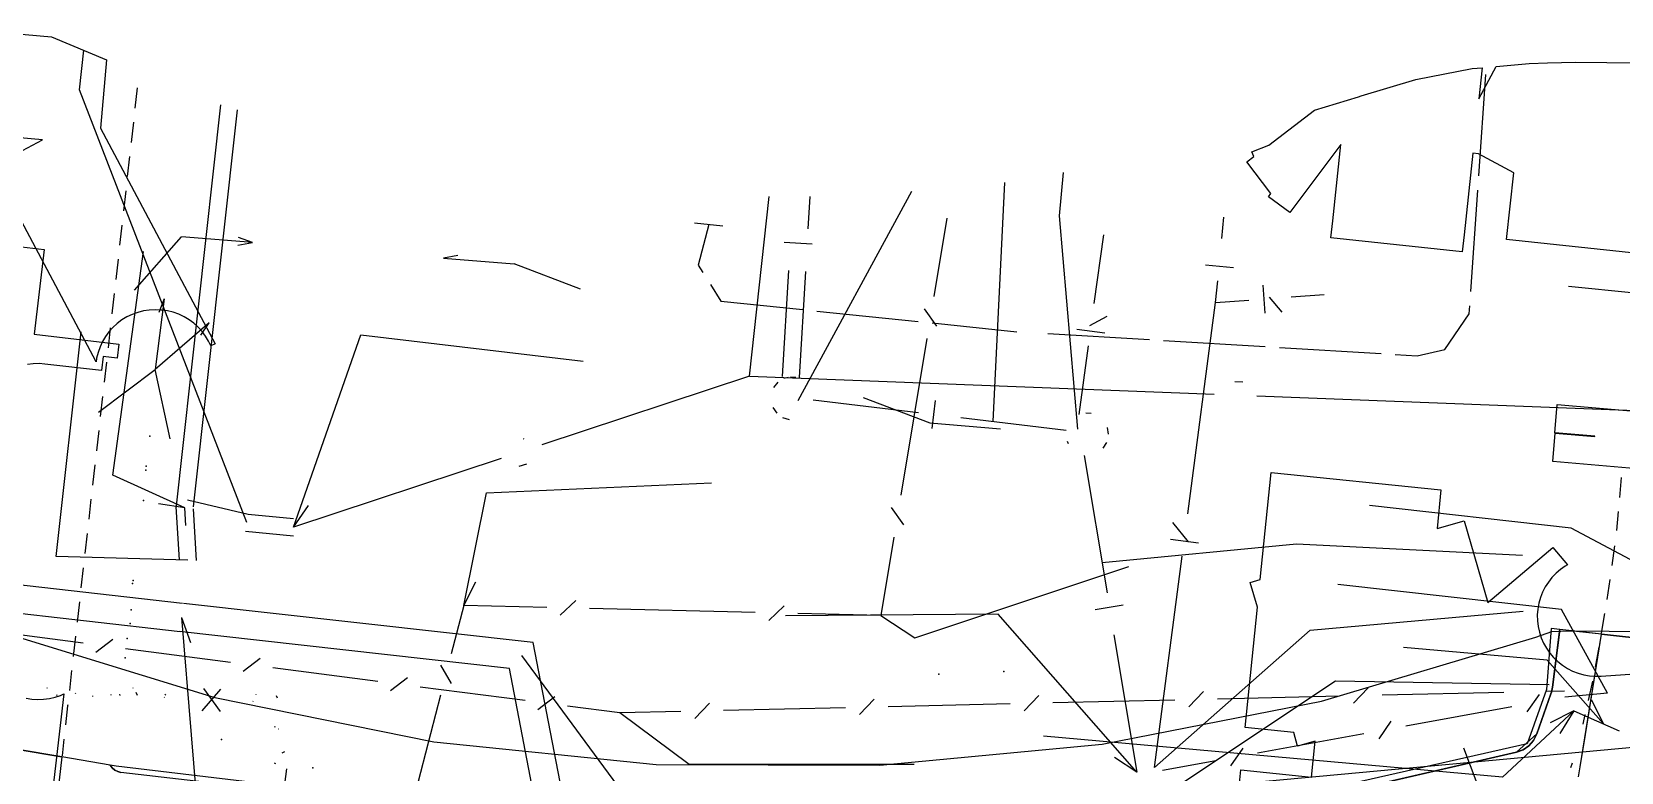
# Model space of a CAD drawing. Header units: metres. Extents: x -3782 to -2031, y 18790 to 19846.
# Drawn here: x -2442 to -2386.2, y 18834.8 to 18860.8 of the extents above; entities that cross this region are included whole.
import ezdxf

# ---------------------------------------------------------------- set-up
doc = ezdxf.new("R2010")
doc.units = ezdxf.units.M
for name, color, linetype in [('BOUNDARY', 7, 'Continuous'), ('CURB', 7, 'Continuous'), ('ELECTR_CABLE', 7, 'Continuous'), ('ELECTR_CABLE_COMM', 7, 'Continuous'), ('GRASS', 7, 'Continuous'), ('GROUND', 7, 'Continuous'), ('HEAT', 7, 'Continuous'), ('OVERHEAD_POWER_LINE', 7, 'Continuous'), ('ROAD', 7, 'Continuous'), ('SEWER', 7, 'Continuous'), ('SIDEWALK_PATH', 7, 'Continuous'), ('TREE', 7, 'Continuous'), ('WATER_PIPELINE', 7, 'Continuous')]:
    doc.layers.add(name, color=color, linetype=linetype)

msp = doc.modelspace()

# ---------------------------------------------------------------- linework, layer by layer
at = {"layer": 'BOUNDARY'}
msp.add_lwpolyline([(-2443.112, 18839.721), (-2435.602, 18837.413), (-2427.901, 18835.853), (-2420.085, 18835.056), (-2412.229, 18835.03), (-2404.407, 18835.774), (-2396.697, 18837.282), (-2389.171, 18839.539), (-2388.606, 18839.74), (-2387.957, 18839.766), (-2381.13, 18839.705), (-2373.023, 18840.46), (-2365.034, 18842.036), (-2362.686, 18842.625), (-2356.689, 18844.38), (-2350.847, 18846.598), (-2347.844, 18847.874), (-2347.853, 18847.894), (-2342.15, 18850.341), (-2334.767, 18854.483), (-2327.863, 18859.381)], dxfattribs=at)
at = {"layer": 'CURB'}
for points in [[(-2438.332, 18858.861), (-2438.412, 18858.152)], [(-2438.467, 18857.655), (-2438.546, 18856.946)], [(-2438.602, 18856.449), (-2438.681, 18855.74)], [(-2438.737, 18855.244), (-2438.816, 18854.535)], [(-2438.884, 18853.927), (-2438.951, 18853.329)], [(-2438.872, 18854.038), (-2438.884, 18853.927)], [(-2439.007, 18852.832), (-2439.087, 18852.124)], [(-2439.143, 18851.627), (-2439.223, 18850.918)], [(-2439.279, 18850.421), (-2439.359, 18849.712)], [(-2439.415, 18849.215), (-2439.495, 18848.507)], [(-2439.551, 18848.01), (-2439.631, 18847.301)], [(-2439.687, 18846.804), (-2439.767, 18846.096)], [(-2439.823, 18845.599), (-2439.903, 18844.89)], [(-2386.212, 18844.454), (-2386.151, 18845.158)], [(-2439.959, 18844.393), (-2440.039, 18843.684)], [(-2386.314, 18843.289), (-2386.256, 18843.956)], [(-2440.095, 18843.188), (-2440.175, 18842.479)], [(-2386.489, 18842.057), (-2386.39, 18842.757)], [(-2440.231, 18841.982), (-2440.31, 18841.273)], [(-2386.659, 18840.863), (-2386.559, 18841.562)], [(-2440.366, 18840.776), (-2440.446, 18840.068)], [(-2386.859, 18839.673), (-2386.736, 18840.369)], [(-2440.502, 18839.571), (-2440.582, 18838.862)], [(-2388.586, 18837.775), (-2388.326, 18839.815)], [(-2387.069, 18838.485), (-2386.946, 18839.181)], [(-2440.638, 18838.365), (-2440.718, 18837.657)], [(-2387.317, 18837.304), (-2387.16, 18837.99)], [(-2440.774, 18837.16), (-2440.779, 18837.119)], [(-2389.134, 18836.133), (-2388.638, 18837.547)], [(-2440.779, 18837.119), (-2440.854, 18836.451)], [(-2387.506, 18836.472), (-2387.428, 18836.817)], [(-2389.852, 18835.49), (-2389.134, 18836.133)], [(-2440.91, 18835.954), (-2440.977, 18835.361)], [(-2406.605, 18831.62), (-2389.852, 18835.49)], [(-2387.939, 18834.958), (-2387.88, 18835.119)]]:
    msp.add_lwpolyline(points, dxfattribs=at)
at = {"layer": 'ELECTR_CABLE'}
for points in [[(-2443.338, 18860.838), (-2441.345, 18860.662), (-2439.409, 18859.852), (-2439.621, 18857.448), (-2435.591, 18849.864), (-2435.741, 18849.784), (-2435.822, 18849.953), (-2435.928, 18850.129), (-2436.052, 18850.294), (-2436.191, 18850.446), (-2436.344, 18850.584), (-2436.51, 18850.706), (-2436.687, 18850.811), (-2436.874, 18850.898), (-2437.068, 18850.967), (-2437.269, 18851.016), (-2437.473, 18851.045), (-2437.482, 18851.046), (-2437.492, 18851.047), (-2437.496, 18851.047), (-2437.501, 18851.048), (-2437.697, 18851.057), (-2437.697, 18851.057), (-2437.697, 18851.057), (-2437.707, 18851.057), (-2437.913, 18851.046), (-2438.116, 18851.015), (-2438.316, 18850.964), (-2438.51, 18850.894), (-2438.696, 18850.805), (-2438.872, 18850.698), (-2439.037, 18850.574), (-2439.189, 18850.435), (-2439.327, 18850.282), (-2439.449, 18850.116), (-2439.554, 18849.939), (-2439.641, 18849.752), (-2439.71, 18849.558), (-2439.759, 18849.358), (-2439.779, 18849.221), (-2443.431, 18856.094), (-2441.665, 18857.033), (-2443.657, 18857.208)], [(-2391.174, 18855.767), (-2390.926, 18859.336)], [(-2391.457, 18851.698), (-2391.209, 18855.268)], [(-2418.739, 18854.112), (-2417.745, 18854.006)], [(-2418.242, 18854.059), (-2418.611, 18852.629)], [(-2418.611, 18852.629), (-2418.445, 18852.364)], [(-2418.18, 18851.94), (-2417.817, 18851.36)], [(-2383.361, 18851.408), (-2388.021, 18851.879)], [(-2417.817, 18851.36), (-2414.939, 18851.063)], [(-2391.511, 18850.917), (-2391.491, 18851.199)], [(-2414.441, 18851.012), (-2410.882, 18850.645)], [(-2410.384, 18850.593), (-2407.406, 18850.286)], [(-2392.363, 18849.656), (-2391.511, 18850.917)], [(-2406.324, 18850.221), (-2402.752, 18850.005)], [(-2402.253, 18849.975), (-2398.681, 18849.76)], [(-2398.182, 18849.73), (-2394.61, 18849.514)], [(-2394.111, 18849.484), (-2393.342, 18849.438)], [(-2393.342, 18849.438), (-2392.363, 18849.656)], [(-2388.763, 18838.727), (-2393.817, 18839.177)], [(-2386.786, 18836.487), (-2388.763, 18838.727)], [(-2441.511, 18837.772), (-2441.497, 18837.742)], [(-2438.479, 18837.749), (-2438.477, 18837.75)], [(-2435.405, 18837.703), (-2436.063, 18836.949)], [(-2436.005, 18837.729), (-2435.413, 18836.922)], [(-2441.155, 18837.507), (-2441.169, 18837.475)], [(-2440.497, 18837.561), (-2440.491, 18837.575)], [(-2439.9, 18837.471), (-2439.909, 18837.45)], [(-2439.251, 18837.503), (-2439.245, 18837.517)], [(-2438.957, 18837.528), (-2438.939, 18837.489)], [(-2438.381, 18837.599), (-2438.334, 18837.499)], [(-2437.381, 18837.417), (-2437.375, 18837.432)], [(-2437.346, 18837.5), (-2437.332, 18837.531)], [(-2434.264, 18837.274), (-2434.258, 18837.288)], [(-2434.152, 18837.512), (-2434.147, 18837.52)], [(-2433.451, 18837.489), (-2433.408, 18837.4)], [(-2386.786, 18836.487), (-2387.194, 18837.327)], [(-2387.83, 18836.949), (-2390.336, 18834.614)], [(-2387.83, 18836.949), (-2388.659, 18836.519)], [(-2387.83, 18836.949), (-2388.318, 18836.153)], [(-2387.83, 18836.949), (-2386.234, 18836.242)], [(-2433.477, 18836.368), (-2433.511, 18836.385)], [(-2433.363, 18836.318), (-2433.35, 18836.312)], [(-2390.336, 18834.614), (-2406.477, 18836.05)], [(-2433.161, 18835.501), (-2433.252, 18835.46)], [(-2390.362, 18832.091), (-2391.703, 18835.637)], [(-2433.455, 18835.078), (-2433.502, 18835.099)]]:
    msp.add_lwpolyline(points, dxfattribs=at)
at = {"layer": 'ELECTR_CABLE_COMM'}
for points in [[(-2409.876, 18854.277), (-2410.332, 18851.522)], [(-2410.673, 18851.087), (-2410.237, 18850.477)], [(-2410.578, 18850.042), (-2411.49, 18844.531)], [(-2426.049, 18844.618), (-2418.149, 18844.966)], [(-2426.855, 18840.654), (-2426.049, 18844.618)], [(-2411.831, 18844.096), (-2411.395, 18843.487)], [(-2411.735, 18843.052), (-2412.192, 18840.296)], [(-2410.992, 18839.514), (-2403.478, 18842.02)], [(-2426.855, 18840.654), (-2426.431, 18841.486)], [(-2388.266, 18840.509), (-2396.131, 18841.395)], [(-2426.855, 18840.654), (-2427.294, 18838.953)], [(-2423.939, 18840.583), (-2426.855, 18840.654)], [(-2422.918, 18840.823), (-2423.46, 18840.306)], [(-2416.607, 18840.404), (-2422.439, 18840.546)], [(-2415.586, 18840.644), (-2416.129, 18840.127)], [(-2386.646, 18837.563), (-2388.266, 18840.509)], [(-2412.192, 18840.296), (-2415.108, 18840.367)], [(-2412.192, 18840.296), (-2410.992, 18839.514)], [(-2443.924, 18839.818), (-2440.233, 18839.337)], [(-2439.786, 18839.012), (-2439.192, 18839.469)], [(-2438.745, 18839.144), (-2435.054, 18838.663)], [(-2434.607, 18838.338), (-2434.013, 18838.795)], [(-2433.566, 18838.47), (-2429.875, 18837.989)], [(-2427.672, 18838.55), (-2427.292, 18837.904)], [(-2429.428, 18837.664), (-2428.834, 18838.121)], [(-2428.387, 18837.796), (-2424.696, 18837.316)], [(-2395.582, 18837.217), (-2395.065, 18837.76)], [(-2427.67, 18837.501), (-2428.549, 18834.099)], [(-2424.249, 18836.99), (-2423.655, 18837.447)], [(-2418.728, 18836.678), (-2418.21, 18837.22)], [(-2412.941, 18836.813), (-2412.424, 18837.355)], [(-2411.933, 18837.102), (-2407.646, 18837.201)], [(-2407.155, 18836.948), (-2406.637, 18837.49)], [(-2406.146, 18837.236), (-2401.86, 18837.336)], [(-2401.369, 18837.083), (-2400.851, 18837.625)], [(-2400.36, 18837.371), (-2396.073, 18837.471)], [(-2394.573, 18837.506), (-2390.287, 18837.606)], [(-2389.055, 18837.526), (-2389.481, 18836.91)], [(-2388.787, 18837.641), (-2388.16, 18837.655)], [(-2386.646, 18837.563), (-2388.15, 18837.422)], [(-2423.208, 18837.122), (-2421.362, 18836.882)], [(-2421.362, 18836.882), (-2419.219, 18836.932)], [(-2421.362, 18836.882), (-2418.931, 18835.065)], [(-2417.719, 18836.967), (-2413.433, 18837.067)], [(-2394.263, 18836.578), (-2394.689, 18835.962)], [(-2390.006, 18837.084), (-2393.738, 18836.404)], [(-2395.214, 18836.135), (-2398.946, 18835.456)], [(-2399.471, 18835.63), (-2399.897, 18835.013)], [(-2433.351, 18832.75), (-2433.078, 18834.906)], [(-2418.931, 18835.065), (-2411.017, 18835.065)], [(-2400.422, 18835.187), (-2402.288, 18834.847)]]:
    msp.add_lwpolyline(points, dxfattribs=at)
at = {"layer": 'GRASS'}
for points in [[(-2406.605, 18831.62), (-2389.852, 18835.49), (-2389.615, 18835.577), (-2389.41, 18835.719), (-2389.247, 18835.907), (-2389.134, 18836.133), (-2388.638, 18837.547), (-2388.62, 18837.603), (-2388.605, 18837.66), (-2388.594, 18837.717), (-2388.586, 18837.775), (-2388.327, 18839.806), (-2388.625, 18839.839), (-2388.795, 18837.702), (-2389.468, 18835.784), (-2395.576, 18834.399)], [(-2424.059, 18833.202), (-2439.078, 18835.002), (-2439.284, 18835.037), (-2439.215, 18834.94), (-2439.125, 18834.863), (-2439.02, 18834.809), (-2438.904, 18834.782)]]:
    msp.add_lwpolyline(points, dxfattribs=at)
at = {"layer": 'GROUND'}
for points in [[(-2443.112, 18839.721), (-2435.602, 18837.413), (-2427.901, 18835.853), (-2420.085, 18835.056), (-2412.229, 18835.03), (-2404.407, 18835.774), (-2396.697, 18837.282), (-2389.171, 18839.539), (-2388.606, 18839.74), (-2388.334, 18839.75), (-2388.586, 18837.775), (-2388.594, 18837.717), (-2388.605, 18837.66), (-2388.62, 18837.603), (-2388.638, 18837.547), (-2389.134, 18836.133), (-2389.247, 18835.907), (-2389.41, 18835.719), (-2389.615, 18835.577), (-2389.852, 18835.49), (-2406.213, 18831.71)], [(-2383.143, 18839.234), (-2386.864, 18839.645), (-2387.959, 18839.766), (-2387.957, 18839.766), (-2381.13, 18839.705)], [(-2438.904, 18834.782), (-2439.02, 18834.809), (-2439.125, 18834.863), (-2439.215, 18834.94), (-2439.284, 18835.037), (-2440.985, 18835.326), (-2444.133, 18835.86)]]:
    msp.add_lwpolyline(points, dxfattribs=at)
at = {"layer": 'HEAT'}
for points in [[(-2440.367, 18858.791), (-2440.213, 18860.188)], [(-2434.479, 18843.569), (-2440.367, 18858.791)], [(-2436.964, 18844.048), (-2435.393, 18858.272)], [(-2436.352, 18844.122), (-2434.809, 18858.092)], [(-2439.188, 18845.232), (-2438.112, 18853.108)], [(-2441.182, 18842.38), (-2440.309, 18850.281)], [(-2432.839, 18843.406), (-2430.467, 18850.179)], [(-2430.467, 18850.179), (-2422.659, 18849.243)], [(-2436.658, 18844.085), (-2439.188, 18845.232)], [(-2436.658, 18844.085), (-2437.581, 18844.229)], [(-2436.851, 18842.256), (-2436.961, 18844.122)], [(-2436.621, 18843.462), (-2436.658, 18844.085)], [(-2436.564, 18844.371), (-2434.429, 18843.865)], [(-2436.249, 18842.239), (-2436.355, 18844.048)], [(-2434.429, 18843.865), (-2432.839, 18843.708)], [(-2432.839, 18843.406), (-2432.306, 18844.173)], [(-2434.529, 18843.272), (-2432.839, 18843.105)], [(-2436.738, 18840.725), (-2455.506, 18842.861)], [(-2436.55, 18842.247), (-2441.182, 18842.38)], [(-2436.82, 18839.728), (-2456.594, 18841.979)], [(-2424.409, 18839.346), (-2436.705, 18840.722)], [(-2436.779, 18840.227), (-2433.035, 18794.815)], [(-2436.779, 18840.227), (-2436.456, 18839.35)], [(-2425.251, 18838.434), (-2436.853, 18839.732)], [(-2424.83, 18838.89), (-2393.147, 18795.853)], [(-2421.642, 18824.967), (-2424.409, 18839.346)], [(-2422.618, 18824.747), (-2425.251, 18838.434)]]:
    msp.add_lwpolyline(points, dxfattribs=at)
at = {"layer": 'OVERHEAD_POWER_LINE'}
for points in [[(-2438.433, 18851.752), (-2436.775, 18853.623)], [(-2434.283, 18853.42), (-2436.775, 18853.623)], [(-2434.791, 18853.327), (-2434.283, 18853.42)], [(-2434.283, 18853.42), (-2434.772, 18853.594)], [(-2427.064, 18852.966), (-2427.572, 18852.873)], [(-2427.572, 18852.873), (-2425.08, 18852.67)], [(-2422.745, 18851.776), (-2425.08, 18852.67)], [(-2437.382, 18851.437), (-2437.697, 18848.957)], [(-2437.382, 18851.437), (-2437.578, 18850.957)], [(-2435.807, 18850.593), (-2437.697, 18848.957)], [(-2436.096, 18850.165), (-2435.807, 18850.593)], [(-2439.698, 18847.458), (-2437.697, 18848.957)], [(-2437.18, 18846.511), (-2437.697, 18848.957)], [(-2412.808, 18847.969), (-2410.473, 18847.075)], [(-2410.473, 18847.075), (-2407.982, 18846.864)]]:
    msp.add_lwpolyline(points, dxfattribs=at)
at = {"layer": 'ROAD'}
for points in [[(-2387.671, 18834.622), (-2387.604, 18834.978), (-2387.604, 18834.979), (-2387.425, 18836.119), (-2386.864, 18839.644), (-2386.864, 18839.645), (-2386.863, 18839.645), (-2383.143, 18839.235)], [(-2444.134, 18835.86), (-2440.986, 18835.326), (-2440.985, 18835.326), (-2440.985, 18835.325), (-2441.321, 18832.346)]]:
    msp.add_lwpolyline(points, dxfattribs=at)
at = {"layer": 'SEWER'}
for points in [[(-2405.914, 18854.367), (-2405.774, 18855.886)], [(-2416.807, 18848.723), (-2416.117, 18855.043)], [(-2415.093, 18847.861), (-2411.106, 18855.227)], [(-2414.685, 18855.038), (-2414.753, 18853.903)], [(-2408.239, 18847.131), (-2407.832, 18855.539)], [(-2405.266, 18846.858), (-2405.914, 18854.367)], [(-2400.21, 18853.563), (-2400.138, 18854.315)], [(-2414.601, 18853.364), (-2415.589, 18853.424)], [(-2404.689, 18851.273), (-2404.357, 18853.69)], [(-2415.442, 18852.442), (-2415.666, 18848.709)], [(-2414.843, 18852.406), (-2415.067, 18848.673)], [(-2400.783, 18852.642), (-2399.797, 18852.548)], [(-2400.423, 18851.318), (-2400.351, 18852.07)], [(-2398.768, 18851.921), (-2398.698, 18850.933)], [(-2401.4, 18843.88), (-2400.423, 18851.318)], [(-2400.423, 18851.318), (-2399.261, 18851.4)], [(-2398.547, 18851.5), (-2398.099, 18850.975)], [(-2397.765, 18851.507), (-2396.603, 18851.589)], [(-2404.843, 18850.505), (-2404.238, 18850.835)], [(-2405.301, 18850.376), (-2404.32, 18850.241)], [(-2405.225, 18847.369), (-2404.893, 18849.786)], [(-2416.807, 18848.723), (-2424.111, 18846.3)], [(-2416.807, 18848.723), (-2400.472, 18848.091)], [(-2415.812, 18848.507), (-2415.967, 18848.319)], [(-2415.454, 18848.67), (-2415.604, 18848.636)], [(-2415.178, 18848.672), (-2415.366, 18848.691)], [(-2399.466, 18848.514), (-2399.743, 18848.524)], [(-2414.57, 18847.89), (-2410.867, 18847.446)], [(-2410.284, 18847.864), (-2410.402, 18846.88)], [(-2398.973, 18848.033), (-2382.639, 18847.401)], [(-2415.992, 18847.613), (-2415.85, 18847.414)], [(-2415.652, 18847.271), (-2415.419, 18847.199)], [(-2409.377, 18847.268), (-2405.674, 18846.824)], [(-2404.8, 18847.406), (-2404.988, 18847.424)], [(-2404.19, 18846.676), (-2404.229, 18846.917)], [(-2424.729, 18846.506), (-2424.758, 18846.521)], [(-2405.638, 18846.433), (-2405.612, 18846.346)], [(-2404.373, 18846.187), (-2404.248, 18846.387)], [(-2425.535, 18845.828), (-2432.839, 18843.406)], [(-2424.905, 18845.551), (-2424.642, 18845.639)], [(-2405.039, 18845.934), (-2404.241, 18841.102)], [(-2387.926, 18843.374), (-2395.011, 18844.173)], [(-2401.375, 18842.897), (-2401.929, 18843.575)], [(-2372.61, 18835.237), (-2387.926, 18843.374)], [(-2404.417, 18842.163), (-2397.581, 18842.822)], [(-2402.007, 18842.98), (-2401.025, 18842.851)], [(-2397.581, 18842.822), (-2389.634, 18842.42)], [(-2402.574, 18834.955), (-2401.596, 18842.393)], [(-2403.678, 18840.659), (-2404.655, 18840.498)], [(-2408.069, 18840.348), (-2415.538, 18840.285)], [(-2403.199, 18834.79), (-2408.069, 18840.348)], [(-2397.1, 18839.78), (-2389.611, 18840.451)], [(-2403.997, 18839.622), (-2403.199, 18834.79)], [(-2402.574, 18834.955), (-2397.1, 18839.78)], [(-2401.958, 18834.172), (-2396.212, 18838.004)], [(-2396.212, 18838.004), (-2388.694, 18837.877)], [(-2401.958, 18834.172), (-2382.332, 18835.98)], [(-2403.199, 18834.79), (-2403.98, 18835.302)]]:
    msp.add_lwpolyline(points, dxfattribs=at)
at = {"layer": 'SIDEWALK_PATH'}
msp.add_lwpolyline([(-2387.67, 18834.622), (-2387.604, 18834.978), (-2386.864, 18839.645), (-2388.327, 18839.806), (-2388.586, 18837.775), (-2388.594, 18837.717), (-2388.605, 18837.66), (-2388.62, 18837.603), (-2388.638, 18837.547), (-2389.134, 18836.133), (-2389.247, 18835.907), (-2389.41, 18835.719), (-2389.615, 18835.577), (-2389.852, 18835.49), (-2406.213, 18831.71)], dxfattribs=at)
msp.add_lwpolyline([(-2440.985, 18835.326), (-2441.32, 18832.346), (-2412.435, 18828.996), (-2411.779, 18828.942), (-2411.121, 18828.931), (-2410.465, 18828.963), (-2409.811, 18829.038), (-2408.752, 18829.199), (-2407.693, 18829.365), (-2406.636, 18829.538), (-2405.579, 18829.716), (-2406.213, 18831.71), (-2406.605, 18831.62), (-2407.447, 18831.463), (-2408.298, 18831.379), (-2409.153, 18831.367), (-2410.008, 18831.43), (-2438.904, 18834.782), (-2439.02, 18834.809), (-2439.125, 18834.863), (-2439.215, 18834.94), (-2439.284, 18835.037)], close=True, dxfattribs=at)
at = {"layer": 'TREE'}
for p in [(-2437.889, 18846.606), (-2438.021, 18845.554), (-2438.031, 18845.413), (-2438.112, 18844.344), (-2438.501, 18841.424), (-2438.48, 18841.537), (-2438.54, 18840.499), (-2438.578, 18840.024), (-2438.687, 18839.487), (-2438.755, 18838.81), (-2407.873, 18838.325), (-2410.158, 18838.237), (-2435.368, 18835.933), (-2432.155, 18834.935)]:
    msp.add_point(p, dxfattribs=at)
at = {"layer": 'WATER_PIPELINE'}
for points in [[(-2385.578, 18853.039), (-2390.196, 18853.534), (-2389.945, 18855.88), (-2391.178, 18856.546), (-2391.38, 18856.567), (-2391.687, 18853.693), (-2391.751, 18853.097), (-2396.369, 18853.591), (-2396.305, 18854.188), (-2396.017, 18856.872), (-2397.819, 18854.474), (-2398.566, 18855.035), (-2398.478, 18855.151), (-2399.329, 18856.257), (-2399.082, 18856.447), (-2399.149, 18856.612), (-2398.555, 18856.853), (-2396.953, 18858.085), (-2395.399, 18858.551), (-2395.309, 18858.583), (-2393.383, 18859.161), (-2391.409, 18859.543), (-2391.058, 18859.574), (-2391.175, 18858.475), (-2390.557, 18859.62), (-2389.407, 18859.724), (-2388.758, 18859.75), (-2387.778, 18859.765), (-2384.455, 18859.736)], [(-2442.601, 18853.291), (-2441.608, 18853.175), (-2441.956, 18850.196), (-2439.473, 18849.908), (-2439.473, 18849.905), (-2438.976, 18849.847), (-2439.034, 18849.351), (-2439.531, 18849.409), (-2439.588, 18848.917), (-2441.575, 18849.147), (-2441.78, 18849.161), (-2441.986, 18849.155), (-2442.191, 18849.128)], [(-2385.602, 18845.459), (-2388.573, 18845.719), (-2388.486, 18846.715), (-2387.098, 18846.594), (-2387.097, 18846.608), (-2388.5, 18846.731), (-2388.413, 18847.727), (-2385.424, 18847.466)], [(-2399.703, 18833.225), (-2399.536, 18834.865), (-2397.049, 18834.612), (-2396.92, 18835.88), (-2397.541, 18835.701), (-2397.68, 18836.184), (-2399.385, 18836.357), (-2398.953, 18840.597), (-2399.204, 18841.466), (-2398.855, 18841.567), (-2398.472, 18845.328), (-2392.503, 18844.721), (-2392.641, 18843.36), (-2391.688, 18843.635), (-2390.857, 18840.752), (-2388.565, 18842.688), (-2388.054, 18842.083), (-2388.131, 18842.041), (-2388.3, 18841.923), (-2388.456, 18841.789), (-2388.599, 18841.64), (-2388.727, 18841.478), (-2388.838, 18841.305), (-2388.931, 18841.121), (-2389.006, 18840.929), (-2389.062, 18840.731), (-2389.099, 18840.528), (-2389.115, 18840.323), (-2389.111, 18840.117), (-2389.086, 18839.912), (-2389.042, 18839.711), (-2388.978, 18839.515), (-2388.896, 18839.326), (-2388.795, 18839.146), (-2388.677, 18838.977), (-2388.543, 18838.82), (-2388.395, 18838.677), (-2388.233, 18838.55), (-2388.059, 18838.439), (-2387.876, 18838.345), (-2387.684, 18838.27), (-2387.485, 18838.214), (-2387.282, 18838.178), (-2387.077, 18838.162), (-2386.871, 18838.166), (-2379.794, 18838.655)], [(-2442.241, 18837.397), (-2442.038, 18837.361), (-2441.833, 18837.346), (-2441.627, 18837.351), (-2441.422, 18837.377), (-2441.221, 18837.422), (-2441.026, 18837.486), (-2440.908, 18837.539), (-2441.331, 18833.894)]]:
    msp.add_lwpolyline(points, dxfattribs=at)

doc.saveas('drawing.dxf')
